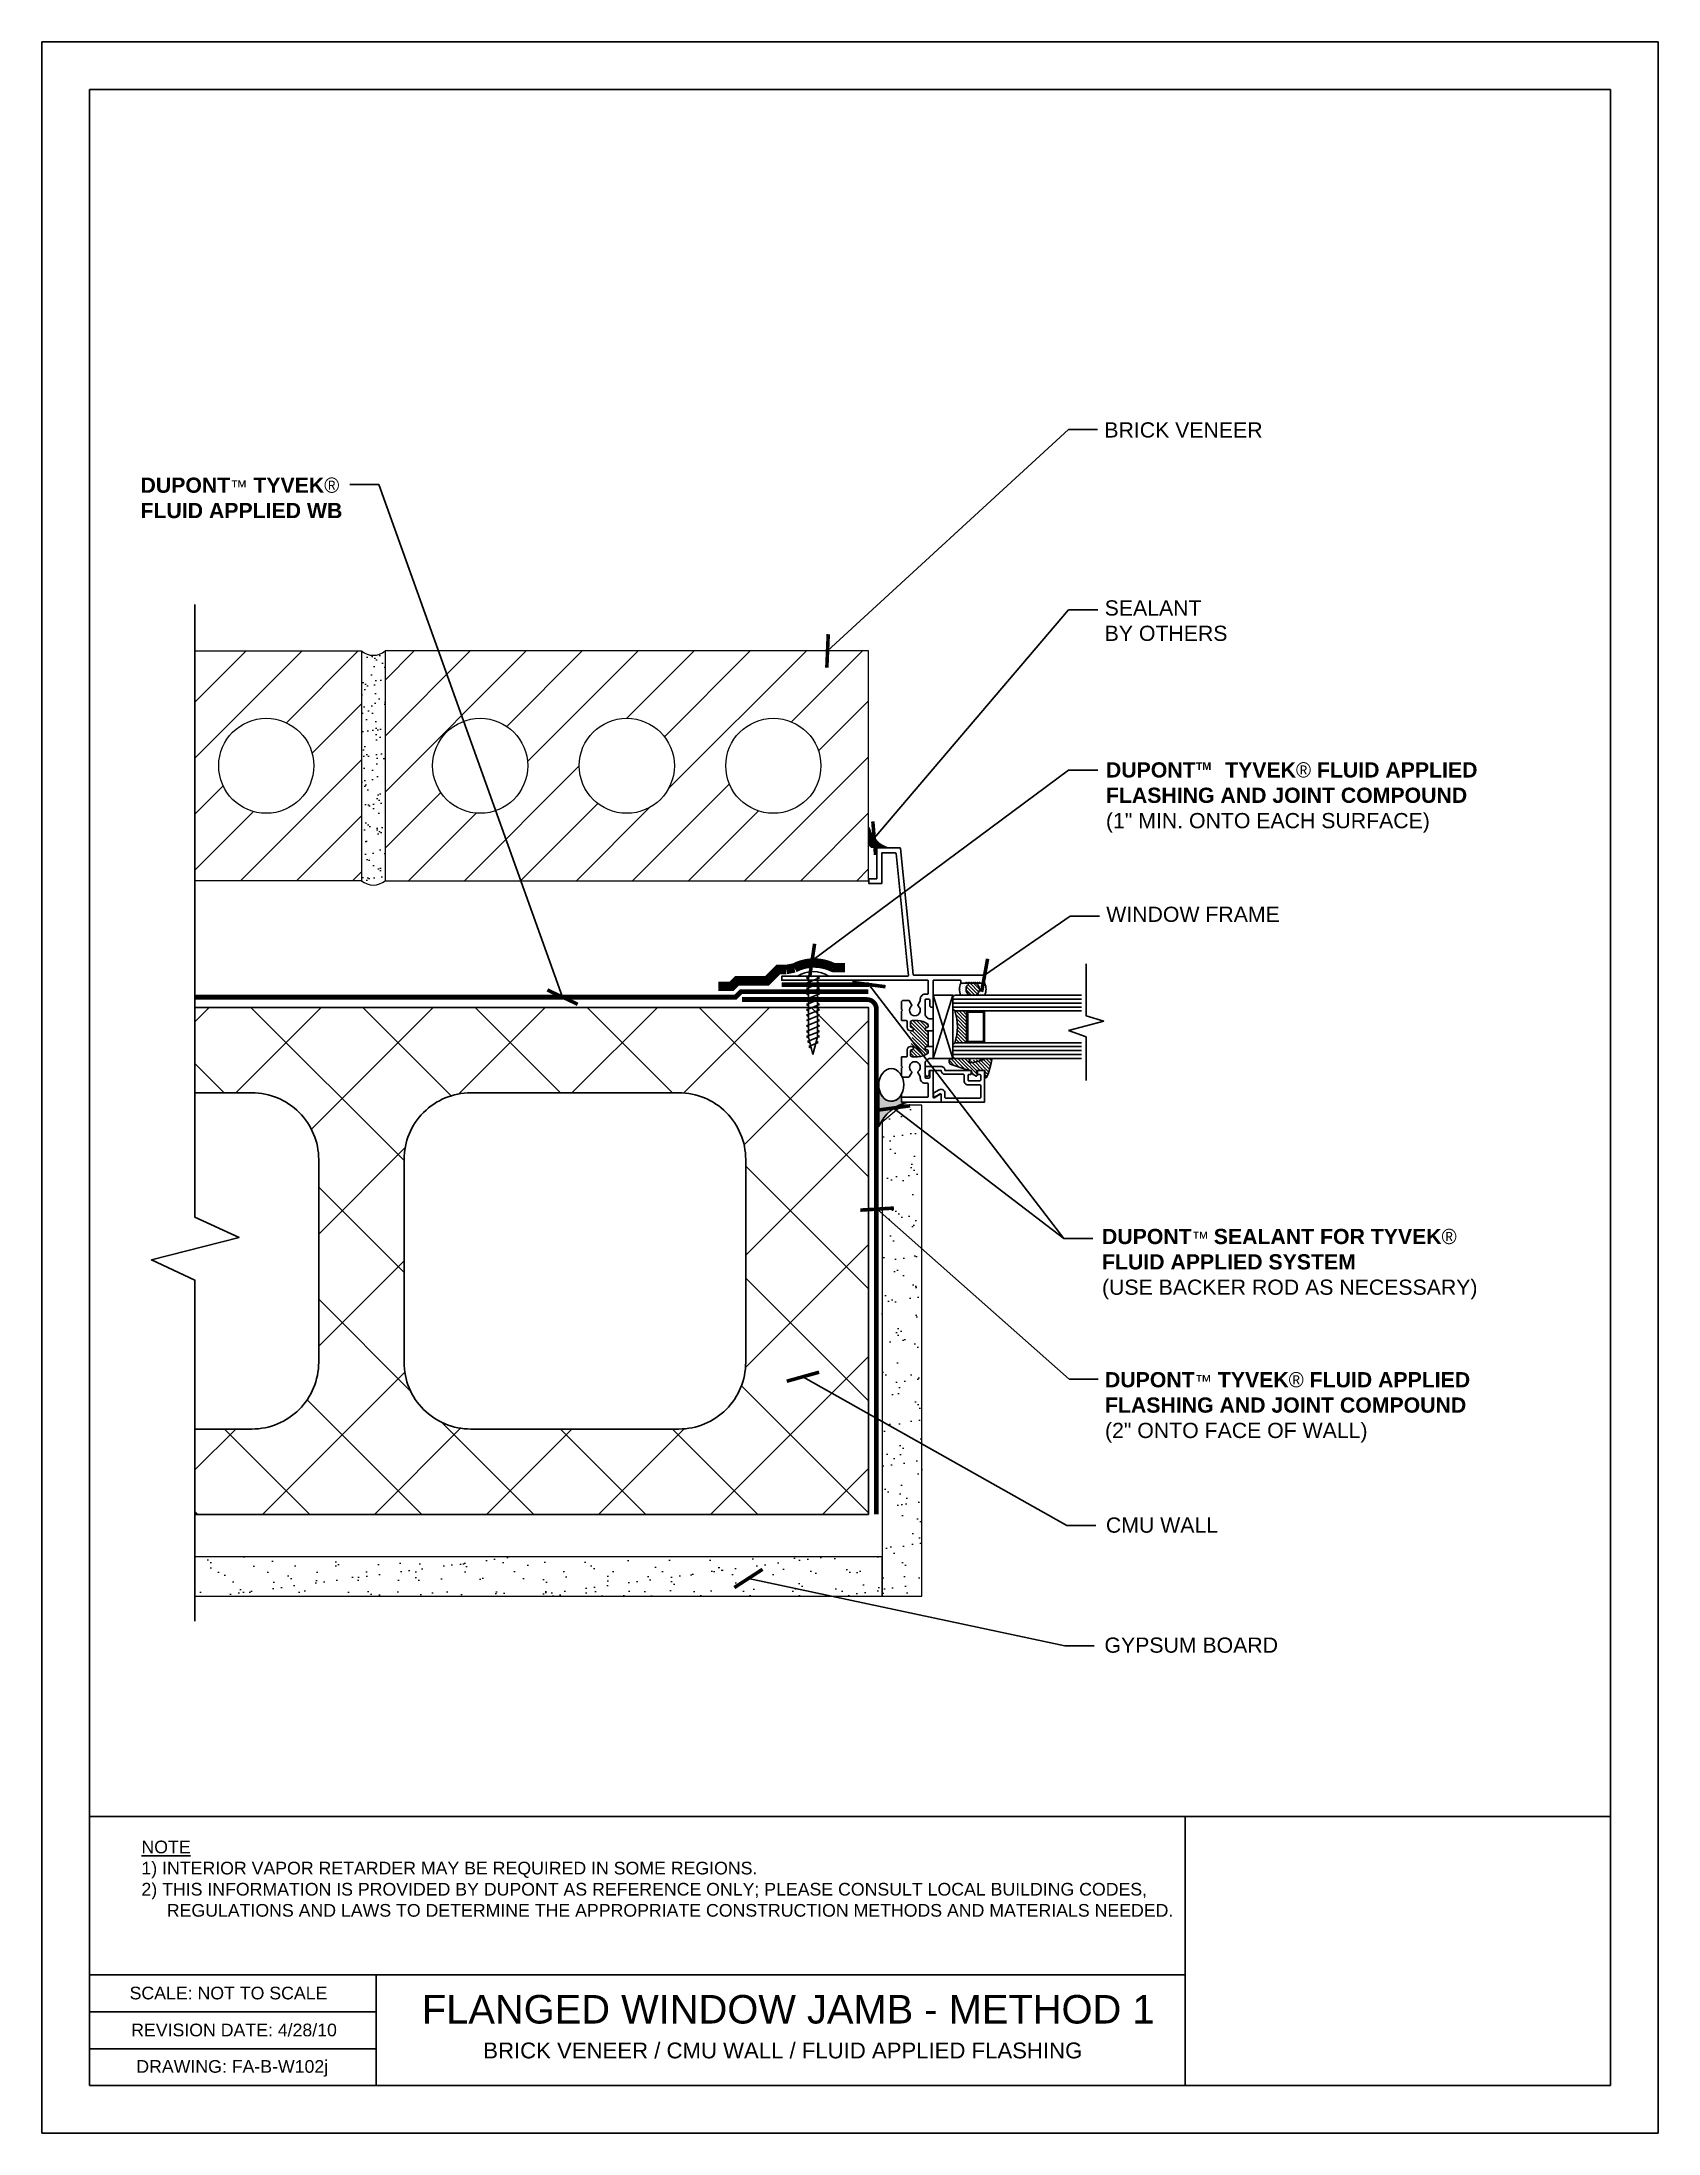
# Model space of a CAD drawing. Extents: x 431 to 456.5, y 2 to 35.
import ezdxf

# ---------------------------------------------------------------- set-up
doc = ezdxf.new("R2010")
doc.units = 0
doc.header["$LTSCALE"] = 1.5
doc.header["$MEASUREMENT"] = 0
doc.linetypes.add('DASHED2', pattern=[0.375, 0.25, -0.125])
doc.layers.get('0').update_dxf_attribs({"color": 8, "linetype": 'CONTINUOUS'})
for name, color, linetype in [('8x11-ttb$0$B', 5, 'CONTINUOUS'), ('CMU', 250, 'CONTINUOUS'), ('Flanged Window', 250, 'CONTINUOUS'), ('SEALANT', 250, 'CONTINUOUS'), ('STRUCTURE', 250, 'CONTINUOUS'), ('TEXT', 7, 'CONTINUOUS'), ('Tyvek FA Flashing and Joint Treatment', 150, 'DASHED2'), ('Tyvek FA WB', 10, 'DASHED2')]:
    doc.layers.add(name, color=color, linetype=linetype)
for name, color, linetype, lineweight in [('A-Sealant', 250, 'CONTINUOUS', 15), ('brick', 250, 'CONTINUOUS', 5), ('Gyp Board', 250, 'CONTINUOUS', 20)]:
    doc.layers.add(name, color=color, linetype=linetype, lineweight=lineweight)
doc.layers.add('VIEWPORT', color=7, linetype='CONTINUOUS', plot=False)
doc.styles.add('DETAILS', font='sanss___.ttf', dxfattribs={"height": 1})
doc.dimstyles.new('ARCH_1_1-2_IN', dxfattribs={"dimscale": 0, "dimtxt": 0.09375, "dimasz": 0.09375, "dimexe": 0.0625, "dimexo": 0.0625, "dimgap": 0.0625, "dimtad": 1, "dimdec": 4, "dimlfac": 8, "dimzin": 3, "dimdsep": 46, "dimlunit": 4, "dimtxsty": 'Standard', "dimblk1": 'ARCHTICK', "dimblk2": 'ARCHTICK', "dimsah": 1, "dimcen": 0.0625, "dimdle": 0.0625, "dimclrd": 256, "dimclre": 256, "dimclrt": 256, "dimadec": 0, "dimazin": 0, "dimtfac": 1, "dimtdec": 4, "dimtmove": 0, "dimatfit": 3, "dimldrblk": 'ARCHTICK', "dimfxl": 1, "dimfrac": 2, "dimtolj": 1, "dimtzin": 0, "dimlwd": -1, "dimlwe": -1, "dimarcsym": 0})
pattern_1 = [(315, (440.01487, 31.637086), (0.02762136, 0.02762136), [])]

# ---------------------------------------------------------------- blocks, each defined once
blk = doc.blocks.new('*X1')
at = {"color": 0}
for p, q in [((0.140625, 0.34375), (0.140625, 0.34375)), ((0.15625, 0.375), (0.15625, 0.375)), ((0.171875, 0.34375), (0.171875, 0.34375)), ((0.1875, 0.375), (0.1875, 0.375)), ((0.203125, 0.34375), (0.203125, 0.34375)), ((0.21875, 0.375), (0.21875, 0.375)), ((0.234375, 0.34375), (0.234375, 0.34375)), ((0.25, 0.375), (0.25, 0.375)), ((0.265625, 0.34375), (0.265625, 0.34375)), ((0.28125, 0.375), (0.28125, 0.375)), ((0.296875, 0.34375), (0.296875, 0.34375)), ((0.3125, 0.375), (0.3125, 0.375)), ((0.140625, 0.28125), (0.140625, 0.28125)), ((0.140625, 0.09375), (0.140625, 0.09375)), ((0.140625, 0.03125), (0.140625, 0.03125)), ((0.15625, 0.3125), (0.15625, 0.3125)), ((0.15625, 0.0625), (0.15625, 0.0625)), ((0.15625, 0), (0.15625, 0)), ((0.171875, 0.03125), (0.171875, 0.03125)), ((0.1875, 0.3125), (0.1875, 0.3125)), ((0.1875, 0.0625), (0.1875, 0.0625)), ((0.1875, 0), (0.1875, 0)), ((0.203125, 0.03125), (0.203125, 0.03125)), ((0.21875, 0.3125), (0.21875, 0.3125)), ((0.21875, 0.0625), (0.21875, 0.0625)), ((0.21875, 0), (0.21875, 0)), ((0.234375, 0.03125), (0.234375, 0.03125)), ((0.25, 0.3125), (0.25, 0.3125)), ((0.25, 0.0625), (0.25, 0.0625)), ((0.25, 0), (0.25, 0)), ((0.265625, 0.03125), (0.265625, 0.03125)), ((0.28125, 0.3125), (0.28125, 0.3125)), ((0.28125, 0.0625), (0.28125, 0.0625)), ((0.28125, 0), (0.28125, 0)), ((0.296875, 0.28125), (0.296875, 0.28125)), ((0.296875, 0.09375), (0.296875, 0.09375)), ((0.296875, 0.03125), (0.296875, 0.03125)), ((0.3125, 0.3125), (0.3125, 0.3125)), ((0.3125, 0.25), (0.3125, 0.25)), ((0.3125, 0.125), (0.3125, 0.125)), ((0.3125, 0.0625), (0.3125, 0.0625)), ((0.3125, 0), (0.3125, 0))]:
    blk.add_line(p, q, dxfattribs=at)
blk = doc.blocks.new('_ArchTick')
at = {"color": 0, "linetype": 'ByBlock', "const_width": 0.15}
blk.add_lwpolyline([(-0.5, -0.5), (0.5, 0.5)], dxfattribs=at)
blk = doc.blocks.new('Revsion Date')
at = {"layer": 'TEXT', "insert": (0, 0.203, 0), "char_height": 0.2, "width": 16.26452, "attachment_point": 1, "style": 'DETAILS'}
blk.add_mtext('\\pi-0.033334,l0.033334,t0.1;REVISION DATE: 4/28/10', dxfattribs=at)

msp = doc.modelspace()

# ---------------------------------------------------------------- hatches: boundary and pattern name
at = {"layer": 'brick'}
h = msp.add_hatch(dxfattribs=at)
h.set_pattern_fill('_USER', color=256, scale=0.625, angle=45, style=0, pattern_type=0)
h.set_pattern_definition([(45, (327.72966, 222.1109), (-0.4419417, 0.4419417), [])])
h.paths.add_polyline_path([(443.995, 21.761), (443.995, 25.386), (436.37, 25.386), (436.37, 21.761)])
h.paths.add_polyline_path([(441.745, 23.574, -1), (443.245, 23.574, -1)], flags=16)
h.paths.add_polyline_path([(439.433, 23.574, -1), (440.933, 23.574, -1)], flags=16)
h.paths.add_polyline_path([(437.12, 23.574, -1), (438.62, 23.574, -1)], flags=16)
h.paths.add_polyline_path([(433.745, 23.574, -1), (435.245, 23.574, -1)], flags=16)
h.paths.add_polyline_path([(433.367, 25.386), (433.367, 21.761), (435.995, 21.761), (435.995, 25.386)])
h = msp.add_hatch(dxfattribs=at)
h.set_pattern_fill('AR-SAND', color=256, scale=0.15, style=0)
h.set_pattern_definition([(37.5, (489.29116, 106.47116), (-0.009449, 0.28902357), [0, -0.228, 0, -0.255, 0, -0.24375]), (7.5, (489.29116, 106.47116), (0.2654665, 0.4233219), [0, -0.123, 0, -0.2055, 0, -0.07875]), (327.5, (489.10666, 106.47116), (0.4671213, 0.00084886), [0, -0.075, 0, -0.27, 0, -0.3525]), (317.5, (489.10666, 106.47116), (0.450919, 0.1316513), [0, -0.0375, 0, -0.177, 0, -0.2025])])
h.paths.add_polyline_path([(435.995, 21.761, 0.36364), (436.37, 21.761), (436.37, 25.386, -0.36364), (435.995, 25.386)])
at = {"layer": 'CMU'}
h = msp.add_hatch(dxfattribs=at)
h.set_pattern_fill('ANSI37', color=256, scale=10, angle=-90, style=0)
h.set_pattern_definition([(315, (555.8985, 5.9473), (0.883883, 0.883883), []), (45, (555.8985, 5.9473), (-0.883883, 0.883883), [])])
h.paths.add_polyline_path([(436.669, 14.161), (436.669, 17.361, -0.414214), (437.722, 18.414), (441.006, 18.414, -0.414214), (442.059, 17.361), (442.059, 14.161, -0.414214), (441.006, 13.109), (437.722, 13.109, -0.414214)], flags=16)
h.paths.add_polyline_path([(433.367, 19.761), (433.367, 16.453), (434.066, 16.131), (432.682, 15.776), (433.367, 15.46), (433.367, 13.653), (433.367, 11.761), (443.995, 11.761), (443.995, 19.761)])
edge = h.paths.add_edge_path()
edge.add_line((433.367, 18.414), (433.367, 16.453))
edge.add_line((433.367, 16.453), (434.066, 16.131))
edge.add_line((434.066, 16.131), (432.682, 15.776))
edge.add_line((432.682, 15.776), (433.367, 15.46))
edge.add_line((433.367, 15.46), (433.367, 13.653))
edge.add_line((433.367, 13.653), (433.367, 13.109))
edge.add_line((433.367, 13.109), (434.269, 13.109))
edge.add_arc((434.269, 14.161), 1.053, 270, 360)
edge.add_line((435.322, 14.161), (435.322, 17.361))
edge.add_arc((434.269, 17.361), 1.053, 360, 450)
edge.add_line((434.269, 18.414), (433.367, 18.414))
at = {"layer": 'Flanged Window'}
h = msp.add_hatch(dxfattribs=at)
h.set_pattern_fill('ANSI31', color=256, scale=0.3125, angle=-90, style=0)
h.set_pattern_definition(pattern_1)
h.paths.add_polyline_path([(445.591, 20.143, 0.599485), (445.591, 19.955), (445.691, 19.955, 0.599485), (445.691, 20.143)])
h = msp.add_hatch(dxfattribs=at)
h.set_pattern_fill('ANSI31', color=256, scale=0.3125, angle=-90, style=0)
h.set_pattern_definition(pattern_1)
h.paths.add_polyline_path([(444.773, 19.553), (444.688, 19.553, 0.414214), (444.657, 19.522), (444.657, 19.491), (444.657, 19.468, 0.413437), (444.682, 19.443, -0.413437), (444.707, 19.418, -0.414214), (444.682, 19.393), (444.645, 19.393, -0.02353), (444.64, 19.393, -0.382874), (444.64, 19.142, -0.02353), (444.645, 19.143), (444.682, 19.143, -0.414214), (444.707, 19.118, -0.413437), (444.682, 19.093, 0.413437), (444.657, 19.068), (444.657, 19.014, 0.414214), (444.688, 18.983), (444.773, 18.983, 0.177059), (444.935, 19.041, 0.22095), (444.938, 19.049), (444.938, 19.068, 0.414214), (444.913, 19.093, -0.414214), (444.888, 19.118, -0.414214), (444.913, 19.143), (444.938, 19.143), (444.938, 19.393), (444.913, 19.393, -0.414214), (444.888, 19.418, -0.414214), (444.913, 19.443, 0.414214), (444.938, 19.468), (444.938, 19.486, 0.22095), (444.935, 19.494, 0.177059)])
h = msp.add_hatch(dxfattribs=at)
h.set_pattern_fill('ANSI31', color=256, scale=0.3125, angle=-90, style=0)
h.set_pattern_definition(pattern_1)
h.paths.add_polyline_path([(445.359, 19.205, 0.153266), (445.359, 19.705), (445.563, 19.705, 0.414214), (445.543, 19.685), (445.543, 19.225, 0.414214), (445.563, 19.205)])
h = msp.add_hatch(dxfattribs=at)
h.set_pattern_fill('ANSI31', color=256, scale=0.3125, angle=-90, style=0)
h.set_pattern_definition(pattern_1)
edge = h.paths.add_edge_path()
edge.add_ellipse((445.696, 18.923), major_axis=(-0.139, -0.032), ratio=0.13155, start_angle=43.2326, end_angle=180.0222)
edge.add_arc((445.596, 18.904), 0.0158, 131.5153, 277.1039, ccw=False)
edge.add_arc((445.57, 18.932), 0.0227, 312.2539, 394.0602)
edge.add_arc((445.574, 18.94), 0.0156, 20.163, 80.3876)
edge.add_line((445.577, 18.955), (445.304, 18.955))
edge.add_line((445.304, 18.955), (445.297, 18.954))
edge.add_ellipse((445.299, 18.909), major_axis=(-0.0011, 0.0457), ratio=0.621164, start_angle=0, end_angle=153.2403)
edge.add_line((445.287, 18.868), (445.503, 18.791))
edge.add_ellipse((445.527, 18.8), major_axis=(-0.0468, 0.0085), ratio=0.312415, start_angle=62.5423, end_angle=105.8209)
edge.add_line((445.537, 18.784), (445.613, 18.767))
edge.add_arc((445.563, 18.729), 0.0627, 0.4556, 37.9177, ccw=False)
edge.add_arc((445.646, 18.732), 0.0202, 187.3692, 230.7733)
edge.add_line((445.633, 18.716), (445.695, 18.677))
edge.add_arc((445.695, 18.692), 0.0156, 270, 368.9186)
edge.add_line((445.711, 18.695), (445.7, 18.768))
edge.add_line((445.7, 18.768), (445.83, 18.768))
edge.add_line((445.83, 18.768), (445.83, 18.666))
edge.add_arc((445.845, 18.666), 0.0156, 180, 322.8134)
edge.add_ellipse((445.898, 18.806), major_axis=(-0.041, -0.149), ratio=0.091401, start_angle=0, end_angle=180)
edge.add_line((445.939, 18.955), (445.835, 18.955))
at = {"layer": 'Gyp Board'}
h = msp.add_hatch(dxfattribs=at)
h.set_pattern_fill('AR-SAND,_O', color=256, scale=0.25)
h.set_pattern_definition([(37.5, (0, 0), (-0.01574834, 0.48170594), [0, -0.38, 0, -0.425, 0, -0.40625]), (7.5, (0, 0), (0.4424442, 0.7055365), [0, -0.205, 0, -0.3425, 0, -0.13125]), (327.5, (-0.3075, 7e-17), (0.77853547, 0.00141476), [0, -0.125, 0, -0.45, 0, -0.5875]), (317.5, (-0.3075, 7e-17), (0.7515317, 0.2194189), [0, -0.0625, 0, -0.295, 0, -0.3375])])
h.paths.add_polyline_path([(444.839, 18.219), (444.532, 18.219), (444.214, 17.95), (444.214, 10.469), (444.839, 10.469)])
h = msp.add_hatch(dxfattribs=at)
h.set_pattern_fill('AR-SAND,_O', color=256, scale=0.25)
h.set_pattern_definition([(37.5, (489.29116, 106.47116), (-0.0157483, 0.481706), [0, -0.38, 0, -0.425, 0, -0.40625]), (7.5, (489.29116, 106.47116), (0.442444, 0.7055365), [0, -0.205, 0, -0.3425, 0, -0.13125]), (327.5, (488.98366, 106.47116), (0.7785355, 0.0014148), [0, -0.125, 0, -0.45, 0, -0.5875]), (317.5, (488.98366, 106.47116), (0.7515317, 0.219419), [0, -0.0625, 0, -0.295, 0, -0.3375])])
h.paths.add_polyline_path([(433.367, 11.094), (433.367, 10.469), (444.214, 10.469), (444.214, 11.094)])
at = {"layer": 'SEALANT', "linetype": 'Continuous'}
msp.add_hatch(color=256, dxfattribs=at).paths.add_polyline_path([(444.002, 22.604), (444.002, 22.314), (444.04, 22.277), (444.316, 22.277, -0.262493)])
h = msp.add_hatch(color=256, dxfattribs=at)
edge = h.paths.add_edge_path()
edge.add_arc((444.759, 17.635), 0.648, 102.4964, 157.6934)
edge.add_line((444.159, 17.881), (444.159, 18.494))
edge.add_arc((444.447, 18.535), 0.291, 188.0837, 233.9218)
edge.add_arc((444.353, 18.459), 0.177, 243.9362, 336.1224)
edge.add_line((444.515, 18.387), (444.516, 18.268))
edge.add_line((444.516, 18.268), (444.619, 18.268))

# ---------------------------------------------------------------- linework, layer by layer
at = {"layer": '8x11-ttb$0$B', "color": 7}
for p, q in [((431.704, 34.248, 0), (431.704, 2.748, 0)), ((431.704, 34.248, 0), (455.704, 34.248, 0)), ((455.704, 34.248, 0), (455.704, 2.748, 0)), ((431.704, 4.498, 0), (448.993, 4.498, 0)), ((431.704, 2.748, 0), (455.704, 2.748, 0))]:
    msp.add_line(p, q, dxfattribs=at)
at = {"layer": '8x11-ttb$0$B', "color": 7, "elevation": 0}
for points in [[(455.704, 6.993), (431.704, 6.993)], [(448.993, 6.993), (448.993, 2.748)], [(436.231, 4.498), (436.231, 2.748)], [(436.231, 3.915), (431.704, 3.915)], [(436.231, 3.331), (431.704, 3.331)]]:
    msp.add_lwpolyline(points, dxfattribs=at)
at = {"layer": 'A-Sealant'}
msp.add_arc((444.448, 22.719), 0.461, 194.5226, 253.3544, dxfattribs=at)
at = {"layer": 'brick', "linetype": 'Continuous', "elevation": 0}
msp.add_lwpolyline([(433.367, 25.386), (435.995, 25.386), (435.995, 21.761), (433.367, 21.761)], dxfattribs=at)
msp.add_lwpolyline([(443.995, 25.386), (436.37, 25.386), (436.37, 21.761), (443.995, 21.761)], close=True, dxfattribs=at)
at = {"layer": 'brick', "linetype": 'Continuous'}
for centre in [(434.495, 23.574, 0), (437.87, 23.574, 0), (440.183, 23.574, 0), (442.495, 23.574, 0)]:
    msp.add_circle(centre, 0.75, dxfattribs=at)
for centre in [(436.183, 25.61, 0), (436.183, 21.985, 0)]:
    msp.add_arc(centre, 0.292, 230.0334, 309.9666, dxfattribs=at)
at = {"layer": 'CMU', "elevation": 0}
msp.add_lwpolyline([(433.367, 11.761), (434.241, 11.761), (443.995, 11.761), (443.995, 19.761), (434.241, 19.761), (433.367, 19.761)], dxfattribs=at)
msp.add_lwpolyline([(433.367, 13.109), (434.269, 13.109, 0.414214), (435.322, 14.161), (435.322, 17.361, 0.414214), (434.269, 18.414), (433.367, 18.414)], format="xyb", dxfattribs=at)
msp.add_lwpolyline([(437.722, 13.109, -0.414214), (436.669, 14.161), (436.669, 17.361, -0.414214), (437.722, 18.414), (441.006, 18.414, -0.414214), (442.059, 17.361), (442.059, 14.161, -0.414214), (441.006, 13.109)], format="xyb", close=True, dxfattribs=at)
at = {"layer": 'Flanged Window'}
for p, q in [((443.075, 20.252), (443.018, 20.228)), ((443.223, 20.228), (443.018, 20.144)), ((443.047, 20.208), (443.018, 20.228)), ((443.223, 20.144), (443.018, 20.059)), ((443.047, 20.124), (443.018, 20.144)), ((443.048, 20.252), (443.048, 19.298)), ((443.193, 19.298), (443.193, 20.252)), ((443.223, 20.228), (443.194, 20.248)), ((443.223, 20.144), (443.194, 20.163)), ((447.431, 20.447), (447.431, 19.627)), ((443.223, 20.059), (443.018, 19.975)), ((443.047, 20.04), (443.018, 20.059)), ((443.223, 19.975), (443.018, 19.891)), ((443.047, 19.955), (443.018, 19.975)), ((443.223, 19.891), (443.018, 19.806)), ((443.047, 19.871), (443.018, 19.891)), ((443.223, 19.806), (443.018, 19.722)), ((443.047, 19.786), (443.018, 19.806)), ((443.223, 20.059), (443.194, 20.079)), ((443.223, 19.975), (443.194, 19.995)), ((443.223, 19.891), (443.194, 19.91)), ((443.223, 19.806), (443.194, 19.826)), ((445.328, 19.893), (447.359, 19.893)), ((445.328, 19.83), (447.359, 19.83)), ((443.223, 19.722), (443.018, 19.637)), ((443.047, 19.702), (443.018, 19.722)), ((443.223, 19.637), (443.018, 19.553)), ((443.047, 19.618), (443.018, 19.637)), ((443.223, 19.553), (443.018, 19.469)), ((443.223, 19.722), (443.194, 19.742)), ((443.223, 19.637), (443.194, 19.657)), ((443.223, 19.553), (443.194, 19.573)), ((443.223, 19.469), (443.194, 19.488)), ((445.328, 19.768), (447.359, 19.768)), ((447.71, 19.543), (447.152, 19.396)), ((447.431, 19.627), (447.71, 19.543)), ((443.223, 19.469), (443.018, 19.384)), ((443.047, 19.449), (443.018, 19.469)), ((443.223, 19.384), (443.018, 19.3)), ((443.047, 19.365), (443.018, 19.384)), ((443.053, 19.276), (443.018, 19.3)), ((443.223, 19.3), (443.034, 19.222)), ((443.074, 19.195), (443.034, 19.222)), ((443.12, 19.016), (443.048, 19.298)), ((443.203, 19.207), (443.054, 19.146)), ((443.094, 19.119), (443.054, 19.146)), ((443.193, 19.298), (443.12, 19.016)), ((443.203, 19.207), (443.174, 19.227)), ((443.223, 19.384), (443.194, 19.404)), ((443.223, 19.3), (443.194, 19.32)), ((445.328, 19.143), (447.359, 19.143)), ((447.152, 19.396), (447.431, 19.295)), ((447.431, 19.295), (447.431, 18.607)), ((445.328, 19.08), (447.359, 19.08)), ((445.328, 19.018), (447.359, 19.018))]:
    msp.add_line(p, q, dxfattribs=at)
for points in [[(444.68, 20.5), (444.503, 22.268, 0.385314), (444.493, 22.277), (444.127, 22.277), (444.127, 21.793), (444.002, 21.793), (444.002, 21.715), (444.205, 21.715), (444.205, 22.199), (444.423, 22.199, -0.385314), (444.432, 22.19), (444.606, 20.453)], [(444.707, 19.418, 0.414214), (444.682, 19.443, -0.414214), (444.657, 19.468), (444.657, 19.522, -0.414214), (444.688, 19.553), (444.773, 19.553, -0.177059), (444.935, 19.494, -0.22095), (444.938, 19.486), (444.938, 19.468, -0.414214), (444.913, 19.443, 0.414214), (444.888, 19.418, 0.414214), (444.913, 19.393), (445.016, 19.393), (445.016, 19.571, 0.414214), (445.006, 19.581), (444.971, 19.581, -0.414214), (444.891, 19.661), (444.891, 19.883, -0.414214), (444.901, 19.893), (444.935, 19.893, -0.414214), (444.966, 19.862), (444.966, 19.783, 0.414214), (444.981, 19.768), (445.006, 19.768, 0.414214), (445.016, 19.778), (445.016, 20.18, -0.414214), (445.026, 20.19), (445.443, 20.19, -0.414214), (445.453, 20.18), (445.453, 20.153, 0.414214), (445.463, 20.143), (445.521, 20.143), (445.536, 20.158), (445.551, 20.143), (445.566, 20.158), (445.581, 20.143), (445.596, 20.158), (445.611, 20.143), (445.626, 20.158), (445.641, 20.143), (445.656, 20.158), (445.671, 20.143), (445.686, 20.158), (445.701, 20.143), (445.716, 20.158), (445.731, 20.143), (445.746, 20.158), (445.761, 20.143), (445.828, 20.143), (445.828, 20.268), (444.712, 20.268, -0.385314), (444.702, 20.277), (444.68, 20.5)], [(444.606, 20.453), (444.625, 20.263, -0.443716), (444.615, 20.252), (443.525, 20.252), (443.525, 20.252), (443.505, 20.252), (442.627, 20.252), (442.627, 20.19), (444.928, 20.19, -0.414214), (444.938, 20.18), (444.938, 19.981, -0.414214), (444.928, 19.971), (444.891, 19.971, 0.414214), (444.813, 19.893), (444.813, 19.868, -0.131652), (444.812, 19.863), (444.775, 19.799, 0.383968), (444.778, 19.786, -3.079589), (444.677, 19.786, 0.383968), (444.679, 19.799), (444.64, 19.868, 0.267949), (444.631, 19.873), (444.547, 19.873, 0.414214), (444.516, 19.842), (444.516, 19.732), (444.531, 19.717), (444.516, 19.702), (444.516, 19.563, 0.414214), (444.526, 19.553), (444.597, 19.553, -0.414214), (444.607, 19.543), (444.607, 19.443, 0.414214), (444.657, 19.393), (444.682, 19.393, 0.414214), (444.707, 19.418)], [(445.585, 18.915, 0.375935), (445.589, 18.945, 0.269), (445.577, 18.955), (445.304, 18.955), (445.297, 18.954)], [(445.585, 18.915, 0.723342), (445.597, 18.888, 0.723342)], [(445.537, 18.784), (445.613, 18.767, -0.149872), (445.626, 18.733, 0.239449), (445.633, 18.716), (445.695, 18.677, 0.460576), (445.711, 18.695), (445.7, 18.768), (445.83, 18.768), (445.83, 18.666, 0.718661), (445.858, 18.657, 0.718661)]]:
    msp.add_lwpolyline(points, format="xyb", dxfattribs=at)
for points in [[(445.453, 20.143, 0.224876), (445.453, 19.955), (445.829, 19.955, 0.224876), (445.829, 20.143)], [(445.828, 19.685), (445.828, 19.225, -0.414214), (445.808, 19.205), (445.563, 19.205, -0.414214), (445.543, 19.225), (445.543, 19.685, -0.414214), (445.563, 19.705), (445.808, 19.705, -0.414214)], [(444.688, 18.983, -0.414214), (444.657, 19.014), (444.657, 19.068, -0.414214), (444.682, 19.093, 0.414214), (444.707, 19.118, 0.414214), (444.682, 19.143), (444.657, 19.143, 0.414214), (444.607, 19.093), (444.607, 18.993, -0.414214), (444.597, 18.983), (444.526, 18.983, 0.414214), (444.516, 18.973), (444.516, 18.834), (444.531, 18.819), (444.516, 18.804), (444.516, 18.694, 0.414214), (444.547, 18.663), (444.631, 18.663, 0.267949), (444.64, 18.668), (444.679, 18.736, 0.383968), (444.677, 18.749, -3.079589), (444.778, 18.749, 0.383968), (444.775, 18.736), (444.812, 18.672, -0.131652), (444.813, 18.667), (444.813, 18.643, 0.414214), (444.891, 18.565), (444.928, 18.565, -0.414214), (444.938, 18.555), (444.938, 18.356, -0.414214), (444.928, 18.346), (444.516, 18.346), (444.516, 18.268), (445.016, 18.268), (445.141, 18.268), (445.141, 18.383, 0.414214), (445.131, 18.393, 0.131652), (445.126, 18.391), (445.031, 18.336, -0.57735), (445.016, 18.345), (445.016, 18.758, 0.414214), (445.006, 18.768), (444.981, 18.768, 0.414214), (444.966, 18.753), (444.966, 18.674, -0.414214), (444.935, 18.643), (444.901, 18.643, -0.414214), (444.891, 18.653), (444.891, 18.875, -0.414214), (444.971, 18.955), (445.006, 18.955, 0.414214), (445.016, 18.965), (445.016, 19.143), (444.913, 19.143, 0.414214), (444.888, 19.118, 0.414214), (444.913, 19.093, -0.414214), (444.938, 19.068), (444.938, 19.049, -0.22095), (444.935, 19.041, -0.177059), (444.773, 18.983)], [(445.616, 18.758, 0.414214), (445.606, 18.768), (445.203, 18.768, 0.414214), (445.141, 18.83), (444.901, 18.83, 0.414214), (444.891, 18.82), (444.891, 18.701, 0.880809), (444.953, 18.701), (444.953, 18.758, -0.414214), (444.963, 18.768), (445.141, 18.768), (445.141, 18.768, 0.414214), (445.203, 18.706), (445.494, 18.706, -0.414214), (445.504, 18.696), (445.504, 18.603, 0.414214), (445.566, 18.541), (445.756, 18.541, -0.414214), (445.766, 18.531), (445.766, 18.34, -0.414214), (445.756, 18.33), (445.213, 18.33, -0.414214), (445.203, 18.34), (445.203, 18.408, 0.579), (445.11, 18.461), (445.026, 18.412, 0.266624), (445.021, 18.404), (445.021, 18.355, 0.579), (445.036, 18.346), (445.126, 18.399, -0.579), (445.141, 18.39), (445.141, 18.268), (445.828, 18.268), (445.828, 18.768), (445.726, 18.768, 0.414214), (445.716, 18.758), (445.716, 18.713, 0.414214), (445.726, 18.703), (445.756, 18.703, -0.414214), (445.766, 18.693), (445.766, 18.613, -0.414214), (445.756, 18.603), (445.606, 18.603), (445.576, 18.603, -0.414214), (445.566, 18.613), (445.566, 18.693, -0.414214), (445.576, 18.703), (445.606, 18.703, 0.414214), (445.616, 18.713)]]:
    msp.add_lwpolyline(points, format="xyb", close=True, dxfattribs=at)
for points in [[(445.016, 19.955), (445.016, 18.955), (445.328, 18.955), (445.328, 19.955)], [(445.808, 19.685), (445.808, 19.225), (445.563, 19.225), (445.563, 19.685)]]:
    msp.add_lwpolyline(points, close=True, dxfattribs=at)
for points in [[(445.328, 18.955), (445.016, 19.955)], [(445.016, 18.955), (445.328, 19.955)], [(447.359, 19.705), (445.359, 19.705), (445.328, 19.736), (445.328, 19.924), (445.359, 19.955), (447.359, 19.955)], [(444.938, 19.393), (444.938, 19.143)], [(447.359, 18.955), (445.359, 18.955), (445.328, 18.986), (445.328, 19.174), (445.359, 19.205), (447.359, 19.205)], [(445.287, 18.868), (445.503, 18.791)], [(445.835, 18.955), (445.939, 18.955)]]:
    msp.add_lwpolyline(points, dxfattribs=at)
for centre, radius, start, end in [((443.123, 19.886), 0.443, 55.6322, 124.3678), ((445.641, 20.049), 0.106, 118.1159, 241.8841), ((445.641, 20.049), 0.106, 298.1159, 61.8841), ((444.563, 19.455), 0.835, 342.5726, 17.4274)]:
    msp.add_arc(centre, radius, start, end, dxfattribs=at)
at = {"layer": 'Flanged Window', "extrusion": (0, 0, -1)}
for centre, major_axis, ratio, start_param, end_param in [((445.299, 18.909), (-0.0011, 0.0457), 0.621164, 3.608637, 6.283185), ((445.696, 18.923), (-0.139, -0.032), 0.13155, 3.141205, 5.52998), ((445.898, 18.806), (-0.041, -0.149), 0.091401, 3.141593, 6.283185), ((445.527, 18.8), (-0.0468, 0.0085), 0.312415, 4.436263, 5.191616)]:
    msp.add_ellipse(centre, major_axis=major_axis, ratio=ratio, start_param=start_param, end_param=end_param, dxfattribs=at)
at = {"layer": 'Gyp Board', "elevation": 0}
for points in [[(444.214, 10.469), (444.839, 10.469), (444.839, 18.219), (444.532, 18.219), (444.214, 17.95)], [(444.214, 17.95), (444.214, 10.469)], [(433.367, 10.469), (444.214, 10.469), (444.214, 11.094), (433.367, 11.094)]]:
    msp.add_lwpolyline(points, dxfattribs=at)
at = {"layer": 'SEALANT', "linetype": 'Continuous', "const_width": 0.075, "elevation": 0}
msp.add_lwpolyline([(444.002, 20.119), (442.627, 20.119)], dxfattribs=at)
at = {"layer": 'SEALANT', "linetype": 'Continuous'}
for points in [[(444.619, 18.268, 0.24561), (444.159, 17.881), (444.159, 18.494, 0.202717), (444.276, 18.3, 0.346126)], [(444.276, 18.3, 0.425434), (444.515, 18.387), (444.516, 18.268), (444.619, 18.268)]]:
    msp.add_lwpolyline(points, format="xyb", dxfattribs=at)
msp.add_ellipse((444.355, 18.538), major_axis=(0, -0.258), ratio=0.765745, dxfattribs=at)
at = {"layer": 'STRUCTURE'}
msp.add_line((433.367, 13.653, 0), (433.367, 10.079, 0), dxfattribs=at)
at = {"layer": 'STRUCTURE', "elevation": 0}
msp.add_lwpolyline([(433.367, 13.653), (433.367, 15.46), (432.682, 15.776), (434.066, 16.131), (433.367, 16.453), (433.367, 26.119)], dxfattribs=at)
at = {"layer": 'Tyvek FA Flashing and Joint Treatment', "ltscale": 0.5, "const_width": 0.15, "flags": 128}
msp.add_lwpolyline([(443.624, 20.389), (443.454, 20.389, -0.114006), (443.432, 20.394, 0.238996), (442.826, 20.385, -0.017442), (442.702, 20.361), (442.575, 20.361), (442.394, 20.18), (441.921, 20.18), (441.834, 20.093), (441.627, 20.093)], format="xyb", dxfattribs=at)
at = {"layer": 'Tyvek FA Flashing and Joint Treatment', "ltscale": 0.5, "const_width": 0.075, "elevation": 0, "flags": 128}
msp.add_lwpolyline([(444.12, 11.761), (444.12, 19.736, 0.414214), (443.97, 19.886), (442.002, 19.886)], format="xyb", dxfattribs=at)
at = {"layer": 'Tyvek FA WB', "elevation": 0, "flags": 128}
msp.add_lwpolyline([(443.995, 20.01, 0.075, 0.075, 0), (441.985, 20.01, 0.075, 0.075, 0), (441.898, 19.923, 0.075, 0.075, 0), (433.367, 19.923, 0.075, 0.075, 0)], format="xyseb", dxfattribs=at)
at = {"layer": 'VIEWPORT', "color": 1}
for p, q in [((430.954, 34.998, 0), (430.954, 1.998, 0)), ((430.954, 34.998, 0), (456.454, 34.998, 0)), ((456.454, 34.998, 0), (456.454, 1.998, 0)), ((430.954, 1.998, 0), (456.454, 1.998, 0))]:
    msp.add_line(p, q, dxfattribs=at)

# ---------------------------------------------------------------- block references
at = {"layer": 'Flanged Window', "extrusion": (0, 0, -1), "zscale": -1, "rotation": 270}
msp.add_blockref('*X1', (-445.829, 20.268), dxfattribs=at)
at = {"layer": 'TEXT'}
msp.add_blockref('Revsion Date', (432.364, 3.523), dxfattribs=at)

# ---------------------------------------------------------------- texts
at = {"layer": 'TEXT', "style": 'DETAILS'}
for s, insert, char_height, width, attachment_point in [('BRICK VENEER', (447.717, 28.994, 0), 0.24, 6.52135, 1), ('{\\fSansSerif|b1|i0|c2|p2;DUPONT\\fArial|b0|i0|c0|p32;\\H0.8125x;™\\fSansSerif|b1|i0|c2|p2;\\H1.2308x; TYVEK\\fSymbol|b0|i0|c2|p18;â\\fSansSerif|b1|i0|c2|p2; FLUID APPLIED WB}', (432.511, 28.122, 0), 0.24, 4.08366, 1), ('SEALANT \\PBY OTHERS', (447.722, 26.185, 0), 0.24, 6.52135, 1), ('{\\fSansSerif|b1|i0|c2|p2;DUPONT     TYVEK\\fSymbol|b0|i0|c2|p18;â\\fSansSerif|b1|i0|c2|p2; FLUID APPLIED FLASHING AND JOINT COMPOUND} \\P(1" MIN. ONTO EACH SURFACE)', (447.742, 23.073), 0.24, 7.26159, 4), ('WINDOW FRAME', (447.747, 21.351, 0), 0.24, 6.52135, 1), ('{\\fSansSerif|b1|i0|c2|p2;DUPONT\\fArial|b0|i0|c0|p32;\\H0.8125x;™\\fArial|b1|i0|c0|p32; \\H1.2308x;SEALANT FOR TYVEK\\fSymbol|b0|i0|c2|p18;â\\fArial|b0|i0|c0|p32; \\fArial|b1|i0|c0|p32;FLUID APPLIED SYSTEM\\P\\fArial|b0|i0|c0|p32;\\H0.99998x;(USE BACKER ROD AS NECESSARY)}', (447.68, 16.267, 0), 0.24, 6.52135, 1), ('{\\fSansSerif|b1|i0|c2|p2;DUPONT\\fArial|b0|i0|c0|p32;\\H0.8125x;™\\fSansSerif|b1|i0|c2|p2;\\H1.2308x; TYVEK\\fSymbol|b0|i0|c2|p18;â\\fSansSerif|b1|i0|c2|p2; FLUID APPLIED FLASHING AND JOINT COMPOUND\\fSansSerif|b0|i0|c2|p2; \\P(2" ONTO FACE OF WALL)}', (447.727, 14.007, 0), 0.24, 6.52135, 1), ('CMU WALL', (447.742, 11.713, 0), 0.24, 6.52135, 1), ('GYPSUM BOARD', (447.719, 9.819, 0), 0.24, 6.52135, 1), ('{\\LNOTE\\P}1) INTERIOR VAPOR RETARDER MAY BE REQUIRED IN SOME REGIONS.\\P\\pi-0.4,l0.4;2) THIS INFORMATION IS PROVIDED BY DUPONT AS REFERENCE ONLY; PLEASE CONSULT LOCAL BUILDING CODES, REGULATIONS AND LAWS TO DETERMINE THE APPROPRIATE CONSTRUCTION METHODS AND MATERIALS NEEDED.', (432.526, 6.614, 0), 0.2, 16.26452, 1), ('\\pi-0.033334,l0.033334,t0.1;SCALE: NOT TO SCALE', (432.339, 4.309, 0), 0.2, 16.26452, 1), ('\\pi1.1129;{\\H0.9x;FLANGED WINDOW JAMB - METHOD 1\\H1.0667x; \\P\\pi2.0817;\\H0.52082x;BRICK VENEER / CMU WALL / FLUID APPLIED FLASHING}', (435.837, 4.178, 0), 0.5, 13.39365, 1), ('\\pi-0.033334,l0.033334,t0.1;DRAWING: FA-B-W102j', (432.445, 3.151, 0), 0.2, 16.26452, 1)]:
    msp.add_mtext(s, dxfattribs=dict(at, insert=insert, char_height=char_height, width=width, attachment_point=attachment_point))
at = {"layer": 'TEXT', "insert": (449.161, 23.569), "char_height": 0.12, "attachment_point": 4, "style": 'DETAILS'}
msp.add_mtext('{\\fSansSerif|b1|i0|c2|p2;TM}', dxfattribs=at)

# ---------------------------------------------------------------- leaders
at = {"layer": 'TEXT'}
for points in [[(443.35, 25.386, 0), (447.151, 28.881, 0), (447.611, 28.881, 0)], [(439.169, 19.924, 0), (436.273, 28.011, 0), (435.814, 28.011, 0)], [(444.086, 22.432, 0), (447.153, 26.037, 0), (447.613, 26.037, 0)], [(443.107, 20.504, 0), (447.153, 23.504, 0), (447.613, 23.504, 0)], [(445.828, 20.268, 0), (447.179, 21.203, 0), (447.638, 21.203, 0)], [(444.002, 20.122, 0), (447.079, 16.114, 0), (447.538, 16.114, 0)], [(444.389, 18.174, 0), (447.079, 16.114, 0), (447.538, 16.114, 0)], [(444.132, 16.579, 0), (447.162, 13.897, 0), (447.622, 13.897, 0)], [(442.962, 13.934, 0), (447.123, 11.587, 0), (447.583, 11.587, 0)], [(442.102, 10.751, 0), (447.095, 9.686, 0), (447.554, 9.686, 0)]]:
    msp.add_leader(points, dimstyle='ARCH_1_1-2_IN', override={"dimscale": 4, "dimgap": 0.0625, "dimtad": 0}, dxfattribs=at)

doc.saveas('drawing.dxf')
